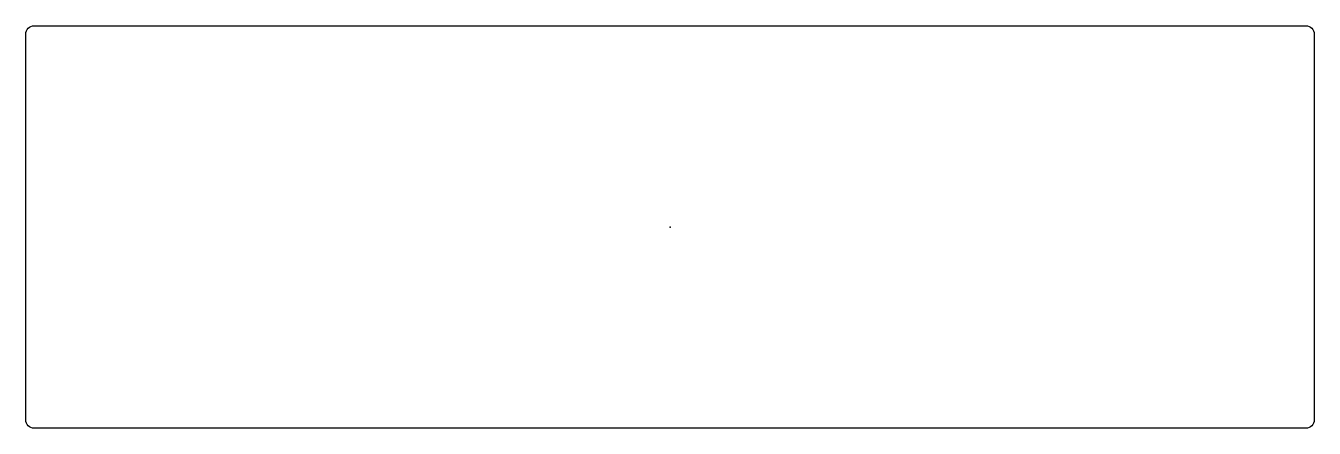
# Model space of a CAD drawing. Header units: millimetres. Extents: x -152 to 152, y -48 to 48.
import ezdxf

# ---------------------------------------------------------------- set-up
doc = ezdxf.new("R2010")
doc.units = ezdxf.units.MM
doc.layers.get('0').update_dxf_attribs({"linetype": 'CONTINUOUS'})

msp = doc.modelspace()

# ---------------------------------------------------------------- linework, layer by layer
msp.add_lwpolyline([(150.4, -47.625), (-150.4, -47.625, -0.4142136), (-152.4, -45.625), (-152.4, 45.625, -0.4142136), (-150.4, 47.625), (150.4, 47.625, -0.4142136), (152.4, 45.625), (152.4, -45.625, -0.4142136)], format="xyb", close=True)
msp.add_point((0, 0))
msp.add_point((0, 0))

doc.saveas('drawing.dxf')
